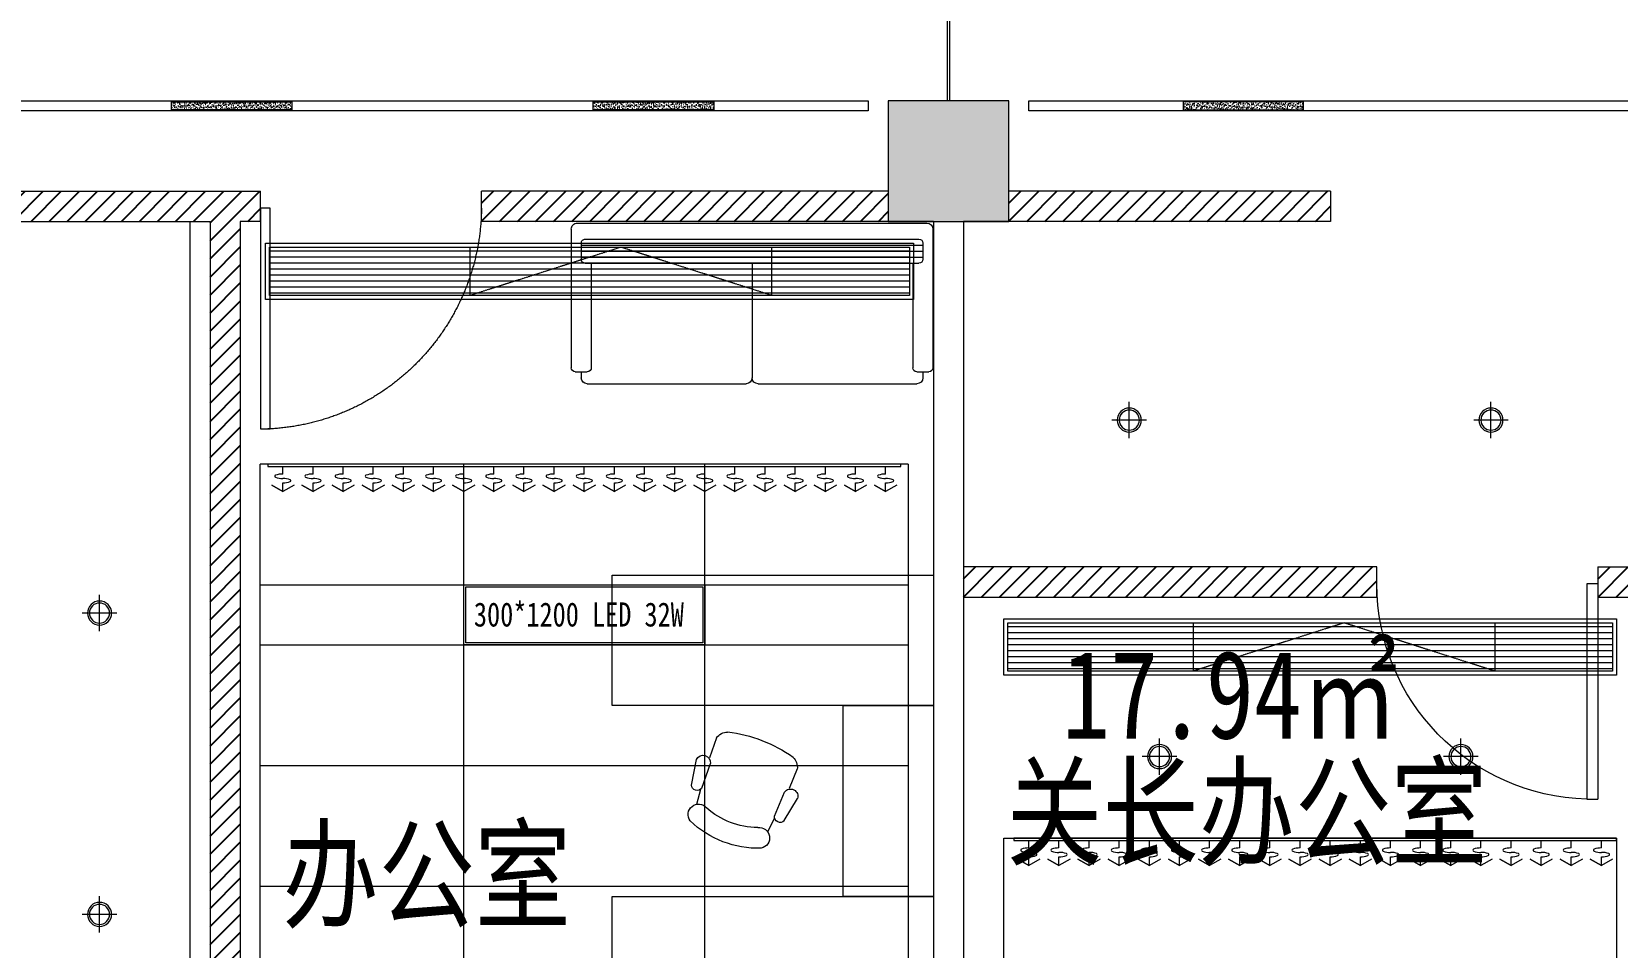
# Model space of a CAD drawing. Header units: millimetres. Extents: x 33621 to 401573, y -91663 to 133135.
# Drawn here: x 91734 to 99625, y -55324 to -50767 of the extents above; entities that cross this region are included whole.
import ezdxf

# ---------------------------------------------------------------- set-up
doc = ezdxf.new("R2010")
doc.units = ezdxf.units.MM
doc.header["$LTSCALE"] = 10
for name, pattern in [('DASH', [0.35, 0.25, -0.1]), ('DOTE', [2.42, 2, -0.2, 0.02, -0.2]), ('HIDDEN', [0.375, 0.25, -0.125, 0, 0])]:
    doc.linetypes.add(name, pattern=pattern)
doc.layers.get('0').update_dxf_attribs({"color": 253})
for name, color, linetype, lineweight in [('COLUMN', 253, 'Continuous', 0), ('DS-4BS-FINISH【墙完成线】', 253, 'Continuous', 0), ('FF-Door【门】', 253, 'Continuous', 0), ('FF-FURN【成品家私】', 253, 'Continuous', 0), ('PUB_HATCH', 253, 'Continuous', 0), ('RC-FCU【空调设备】', 253, 'Continuous', 0), ('RC-LIGHT【天花灯具】', 253, 'Continuous', 0), ('RC-Modelling【天花造型】', 253, 'Continuous', 0), ('RC-STR【天花细线】', 253, 'Continuous', 0), ('Wall【墙体】', 253, 'Continuous', 0), ('WINDOW', 253, 'Continuous', 0), ('Xline【辅助线】', 253, 'Continuous', 0)]:
    doc.layers.add(name, color=color, linetype=linetype, lineweight=lineweight)
doc.layers.add('FC-Text Annotation', color=253, linetype='Continuous')
doc.layers.add('HATCH【填充】', color=253, linetype='Continuous')
doc.styles.add('文字', font='')
doc.styles.get('文字').set_extended_font_data('SimSun')

# ---------------------------------------------------------------- blocks, each defined once
blk = doc.blocks.new('$DorLib2D$00000001')
for p, q in [((0.45, 0.975), (0.5, 0.975)), ((0.45, 0), (0.45, 0.975)), ((0.5, 0), (0.5, 0.975)), ((0.5, 0), (0.45, 0))]:
    blk.add_line(p, q)
at = {"lineweight": 13}
blk.add_arc((0.475, 0), 0.975, 91.46928, 180, dxfattribs=at)
blk = doc.blocks.new('DOOR_D01')
at = {"layer": 'FF-Door【门】'}
blk.add_lwpolyline([(-0.4556, 1), (-0.4556, 0), (-0.5, 0), (-0.5, 1)], close=True, dxfattribs=at)
at = {"layer": 'FF-Door【门】', "color": 8, "linetype": 'HIDDEN', "ltscale": 15}
blk.add_arc((-0.5114, -0.0104), 1.0114, 0.59152, 87.46644, dxfattribs=at)
blk = doc.blocks.new('AB18C')
for p, q in [((-0.616, 0.457), (-0.382, 0.5)), ((-0.627, 0.366), (-0.767, 0.352)), ((-0.608, 0.359), (-0.369, 0.366)), ((-0.128, 0.399), (-0.323, 0.394)), ((-0.627, -0.366), (-0.767, -0.352)), ((-0.608, -0.359), (-0.369, -0.366)), ((-0.128, -0.399), (-0.323, -0.394)), ((-0.616, -0.457), (-0.382, -0.5))]:
    blk.add_line(p, q)
for centre, radius, start, end in [((-0.597, 0.41), 0.0516, 112.2235, 257.7173), ((-0.386, 0.432), 0.0681, 284.0068, 86.4868), ((-0.094, 0), 0.906, 157.2611, 202.7389), ((-0.847, 0.3), 0.0961, 330.3175, 148.735), ((-0.161, 0.273), 0.13, 22.4327, 75.4917), ((-1.312, 0), 1.312, 345.758, 14.242), ((-0.08, 0), 0.729, 159.7134, 200.2866), ((-0.847, -0.3), 0.0961, 211.265, 29.6825), ((-0.597, -0.41), 0.0516, 102.2827, 247.7765), ((-0.386, -0.432), 0.0681, 273.5132, 75.9932), ((-0.161, -0.273), 0.13, 284.5083, 337.5673)]:
    blk.add_arc(centre, radius, start, end)
blk = doc.blocks.new('ZL_05274303')
at = {"ltscale": 1000}
for points in [[(-900, 0), (700, 0), (700, -650), (-900, -650)], [(250, -1600), (250, -650), (700, -650), (700, -1600)]]:
    blk.add_lwpolyline(points, close=True, dxfattribs=at)
at = {"layer": 'FF-FURN【成品家私】', "xscale": -540, "yscale": 540, "zscale": 540, "rotation": 248.9333185298564}
blk.add_blockref('AB18C', (-154.4, -823.4), dxfattribs=at)
blk = doc.blocks.new('A$C50483070')
at = {"ltscale": 0.5}
for p, q in [((0, 1770), (0, 30)), ((30, 1800), (720, 1800)), ((100, 1750), (180, 1750)), ((110, 1750), (110, 50)), ((140, 1750), (140, 50)), ((170, 1750), (170, 50)), ((740, 1780), (740, 1750)), ((740, 1750), (740, 1720)), ((740, 1750), (770, 1750)), ((80, 1730), (80, 70)), ((200, 1730), (200, 70)), ((200, 1700), (720, 1700)), ((800, 1720), (800, 930)), ((200, 900), (770, 900)), ((800, 870), (800, 80)), ((200, 100), (720, 100)), ((740, 80), (740, 50)), ((100, 50), (180, 50)), ((740, 50), (770, 50)), ((740, 50), (740, 20)), ((30, 0), (720, 0))]:
    blk.add_line(p, q, dxfattribs=at)
for centre, radius, start, end in [((30, 1770), 30, 90, 180), ((100, 1730), 20, 90, 180), ((180, 1730), 20, 0, 90), ((720, 1780), 20, 0, 90), ((770, 1720), 30, 0, 90), ((720, 1720), 20, 270, 0), ((770, 930), 30, 270, 0), ((770, 870), 30, 0, 90), ((720, 80), 20, 0, 90), ((770, 80), 30, 270, 0), ((30, 30), 30, 180, 270), ((100, 70), 20, 180, 270), ((180, 70), 20, 270, 0), ((720, 20), 20, 270, 0)]:
    blk.add_arc(centre, radius, start, end, dxfattribs=at)
blk = doc.blocks.new('ZL_0311144599')
at = {"layer": 'RC-LIGHT【天花灯具】'}
blk.add_lwpolyline([(-150, 0), (150, 0), (150, -1200), (-150, -1200)], close=True, dxfattribs=at)
at = {"layer": 'RC-LIGHT【天花灯具】', "color": 8}
blk.add_lwpolyline([(-140, -10), (140, -10), (140, -1190), (-140, -1190)], close=True, dxfattribs=at)
at = {"layer": 'RC-LIGHT【天花灯具】', "style": '文字', "width": 0.8}
blk.add_text('300*1200 LED 32W', height=120, rotation=90, dxfattribs=at).set_placement((58.3, -1149.2))
blk = doc.blocks.new('*U195')
for p, q in [((0, -12), (0, 0)), ((0, 0), (3150, 0)), ((3150, 0), (3150, -12)), ((3150, -12), (0, -12)), ((75, -49.3), (75, -12)), ((225, -49.3), (225, -12)), ((375, -49.3), (375, -12)), ((525, -49.3), (525, -12)), ((675, -49.3), (675, -12)), ((825, -49.3), (825, -12)), ((975, -49.3), (975, -12)), ((1125, -49.3), (1125, -12)), ((1275, -49.3), (1275, -12)), ((1425, -49.3), (1425, -12)), ((1575, -49.3), (1575, -12)), ((1725, -49.3), (1725, -12)), ((1875, -49.3), (1875, -12)), ((2025, -49.3), (2025, -12)), ((2175, -49.3), (2175, -12)), ((2325, -49.3), (2325, -12)), ((2475, -49.3), (2475, -12)), ((2625, -49.3), (2625, -12)), ((2775, -49.3), (2775, -12)), ((2925, -49.3), (2925, -12)), ((3075, -49.3), (3075, -12)), ((3075, -49.3), (3075, -12)), ((19.6, -104.5), (75, -136.2)), ((75, -136.2), (75, -93.2)), ((130.4, -104.5), (75, -136.2)), ((75, -136.2), (130.4, -104.5)), ((169.6, -104.5), (225, -136.2)), ((225, -136.2), (225, -93.2)), ((280.4, -104.5), (225, -136.2)), ((225, -136.2), (280.4, -104.5)), ((319.6, -104.5), (375, -136.2)), ((375, -136.2), (375, -93.2)), ((430.4, -104.5), (375, -136.2)), ((375, -136.2), (430.4, -104.5)), ((469.6, -104.5), (525, -136.2)), ((525, -136.2), (525, -93.2)), ((580.4, -104.5), (525, -136.2)), ((525, -136.2), (580.4, -104.5)), ((619.6, -104.5), (675, -136.2)), ((675, -136.2), (675, -93.2)), ((730.4, -104.5), (675, -136.2)), ((675, -136.2), (730.4, -104.5)), ((769.6, -104.5), (825, -136.2)), ((825, -136.2), (825, -93.2)), ((880.4, -104.5), (825, -136.2)), ((825, -136.2), (880.4, -104.5)), ((919.6, -104.5), (975, -136.2)), ((975, -136.2), (975, -93.2)), ((1030.4, -104.5), (975, -136.2)), ((975, -136.2), (1030.4, -104.5)), ((1069.6, -104.5), (1125, -136.2)), ((1125, -136.2), (1125, -93.2)), ((1180.4, -104.5), (1125, -136.2)), ((1125, -136.2), (1180.4, -104.5)), ((1219.6, -104.5), (1275, -136.2)), ((1275, -136.2), (1275, -93.2)), ((1330.4, -104.5), (1275, -136.2)), ((1275, -136.2), (1330.4, -104.5)), ((1369.6, -104.5), (1425, -136.2)), ((1425, -136.2), (1425, -93.2)), ((1480.4, -104.5), (1425, -136.2)), ((1425, -136.2), (1480.4, -104.5)), ((1519.6, -104.5), (1575, -136.2)), ((1575, -136.2), (1575, -93.2)), ((1630.4, -104.5), (1575, -136.2)), ((1575, -136.2), (1630.4, -104.5)), ((1669.6, -104.5), (1725, -136.2)), ((1725, -136.2), (1725, -93.2)), ((1780.4, -104.5), (1725, -136.2)), ((1725, -136.2), (1780.4, -104.5)), ((1819.6, -104.5), (1875, -136.2)), ((1875, -136.2), (1875, -93.2)), ((1930.4, -104.5), (1875, -136.2)), ((1875, -136.2), (1930.4, -104.5)), ((1969.6, -104.5), (2025, -136.2)), ((2025, -136.2), (2025, -93.2)), ((2080.4, -104.5), (2025, -136.2)), ((2025, -136.2), (2080.4, -104.5)), ((2119.6, -104.5), (2175, -136.2)), ((2175, -136.2), (2175, -93.2)), ((2230.4, -104.5), (2175, -136.2)), ((2175, -136.2), (2230.4, -104.5)), ((2269.6, -104.5), (2325, -136.2)), ((2325, -136.2), (2325, -93.2)), ((2380.4, -104.5), (2325, -136.2)), ((2325, -136.2), (2380.4, -104.5)), ((2419.6, -104.5), (2475, -136.2)), ((2475, -136.2), (2475, -93.2)), ((2530.4, -104.5), (2475, -136.2)), ((2475, -136.2), (2530.4, -104.5)), ((2569.6, -104.5), (2625, -136.2)), ((2625, -136.2), (2625, -93.2)), ((2680.4, -104.5), (2625, -136.2)), ((2625, -136.2), (2680.4, -104.5)), ((2719.6, -104.5), (2775, -136.2)), ((2775, -136.2), (2775, -93.2)), ((2830.4, -104.5), (2775, -136.2)), ((2775, -136.2), (2830.4, -104.5)), ((2869.6, -104.5), (2925, -136.2)), ((2925, -136.2), (2925, -93.2)), ((2980.4, -104.5), (2925, -136.2)), ((2925, -136.2), (2980.4, -104.5)), ((3019.6, -104.5), (3075, -136.2)), ((3019.6, -104.5), (3075, -136.2)), ((3075, -136.2), (3075, -93.2)), ((3075, -136.2), (3075, -93.2)), ((3130.4, -104.5), (3075, -136.2)), ((3075, -136.2), (3130.4, -104.5)), ((3130.4, -104.5), (3075, -136.2)), ((3075, -136.2), (3130.4, -104.5))]:
    blk.add_line(p, q)
at = {"extrusion": (0, 0, -1)}
for centre, major_axis, start_param, end_param in [((40, -82.2), (3.69, -3.69), 1.137309, 3.57508), ((72.5, -170.8), (-70.4, -70.4), 2.004284, 2.381239), ((77.5, -148.9), (-70.4, -70.4), 2.33115, 2.708105), ((77.5, 28.3), (70.4, -70.4), 0.433488, 0.810442), ((110, -60.3), (3.69, -3.69), 4.278901, 6.716673), ((190, -82.2), (3.69, -3.69), 1.137309, 3.57508), ((222.5, -170.8), (-70.4, -70.4), 2.004284, 2.381239), ((227.5, -148.9), (-70.4, -70.4), 2.33115, 2.708105), ((227.5, 28.3), (70.4, -70.4), 0.433488, 0.810442), ((260, -60.3), (3.69, -3.69), 4.278901, 6.716673), ((340, -82.2), (3.69, -3.69), 1.137309, 3.57508), ((372.5, -170.8), (-70.4, -70.4), 2.004284, 2.381239), ((377.5, -148.9), (-70.4, -70.4), 2.33115, 2.708105), ((377.5, 28.3), (70.4, -70.4), 0.433488, 0.810442), ((410, -60.3), (3.69, -3.69), 4.278901, 6.716673), ((490, -82.2), (3.69, -3.69), 1.137309, 3.57508), ((522.5, -170.8), (-70.4, -70.4), 2.004284, 2.381239), ((527.5, -148.9), (-70.4, -70.4), 2.33115, 2.708105), ((527.5, 28.3), (70.4, -70.4), 0.433488, 0.810442), ((560, -60.3), (3.69, -3.69), 4.278901, 6.716673), ((640, -82.2), (3.69, -3.69), 1.137309, 3.57508), ((672.5, -170.8), (-70.4, -70.4), 2.004284, 2.381239), ((677.5, -148.9), (-70.4, -70.4), 2.33115, 2.708105), ((677.5, 28.3), (70.4, -70.4), 0.433488, 0.810442), ((710, -60.3), (3.69, -3.69), 4.278901, 6.716673), ((790, -82.2), (3.69, -3.69), 1.137309, 3.57508), ((822.5, -170.8), (-70.4, -70.4), 2.004284, 2.381239), ((827.5, -148.9), (-70.4, -70.4), 2.33115, 2.708105), ((827.5, 28.3), (70.4, -70.4), 0.433488, 0.810442), ((860, -60.3), (3.69, -3.69), 4.278901, 6.716673), ((940, -82.2), (3.69, -3.69), 1.137309, 3.57508), ((972.5, -170.8), (-70.4, -70.4), 2.004284, 2.381239), ((977.5, -148.9), (-70.4, -70.4), 2.33115, 2.708105), ((977.5, 28.3), (70.4, -70.4), 0.433488, 0.810442), ((1010, -60.3), (3.69, -3.69), 4.278901, 6.716673), ((1090, -82.2), (3.69, -3.69), 1.137309, 3.57508), ((1122.5, -170.8), (-70.4, -70.4), 2.004284, 2.381239), ((1127.5, -148.9), (-70.4, -70.4), 2.33115, 2.708105), ((1127.5, 28.3), (70.4, -70.4), 0.433488, 0.810442), ((1160, -60.3), (3.69, -3.69), 4.278901, 6.716673), ((1240, -82.2), (3.69, -3.69), 1.137309, 3.57508), ((1272.5, -170.8), (-70.4, -70.4), 2.004284, 2.381239), ((1277.5, -148.9), (-70.4, -70.4), 2.33115, 2.708105), ((1277.5, 28.3), (70.4, -70.4), 0.433488, 0.810442), ((1310, -60.3), (3.69, -3.69), 4.278901, 6.716673), ((1390, -82.2), (3.69, -3.69), 1.137309, 3.57508), ((1422.5, -170.8), (-70.4, -70.4), 2.004284, 2.381239), ((1427.5, -148.9), (-70.4, -70.4), 2.33115, 2.708105), ((1427.5, 28.3), (70.4, -70.4), 0.433488, 0.810442), ((1460, -60.3), (3.69, -3.69), 4.278901, 6.716673), ((1540, -82.2), (3.69, -3.69), 1.137309, 3.57508), ((1572.5, -170.8), (-70.4, -70.4), 2.004284, 2.381239), ((1577.5, -148.9), (-70.4, -70.4), 2.33115, 2.708105), ((1577.5, 28.3), (70.4, -70.4), 0.433488, 0.810442), ((1610, -60.3), (3.69, -3.69), 4.278901, 6.716673), ((1690, -82.2), (3.69, -3.69), 1.137309, 3.57508), ((1722.5, -170.8), (-70.4, -70.4), 2.004284, 2.381239), ((1727.5, -148.9), (-70.4, -70.4), 2.33115, 2.708105), ((1727.5, 28.3), (70.4, -70.4), 0.433488, 0.810442), ((1760, -60.3), (3.69, -3.69), 4.278901, 6.716673), ((1840, -82.2), (3.69, -3.69), 1.137309, 3.57508), ((1872.5, -170.8), (-70.4, -70.4), 2.004284, 2.381239), ((1877.5, -148.9), (-70.4, -70.4), 2.33115, 2.708105), ((1877.5, 28.3), (70.4, -70.4), 0.433488, 0.810442), ((1910, -60.3), (3.69, -3.69), 4.278901, 6.716673), ((1990, -82.2), (3.69, -3.69), 1.137309, 3.57508), ((2022.5, -170.8), (-70.4, -70.4), 2.004284, 2.381239), ((2027.5, -148.9), (-70.4, -70.4), 2.33115, 2.708105), ((2027.5, 28.3), (70.4, -70.4), 0.433488, 0.810442), ((2060, -60.3), (3.69, -3.69), 4.278901, 6.716673), ((2140, -82.2), (3.69, -3.69), 1.137309, 3.57508), ((2172.5, -170.8), (-70.4, -70.4), 2.004284, 2.381239), ((2177.5, -148.9), (-70.4, -70.4), 2.33115, 2.708105), ((2177.5, 28.3), (70.4, -70.4), 0.433488, 0.810442), ((2210, -60.3), (3.69, -3.69), 4.278901, 6.716673), ((2290, -82.2), (3.69, -3.69), 1.137309, 3.57508), ((2322.5, -170.8), (-70.4, -70.4), 2.004284, 2.381239), ((2327.5, -148.9), (-70.4, -70.4), 2.33115, 2.708105), ((2327.5, 28.3), (70.4, -70.4), 0.433488, 0.810442), ((2360, -60.3), (3.69, -3.69), 4.278901, 6.716673), ((2440, -82.2), (3.69, -3.69), 1.137309, 3.57508), ((2472.5, -170.8), (-70.4, -70.4), 2.004284, 2.381239), ((2477.5, -148.9), (-70.4, -70.4), 2.33115, 2.708105), ((2477.5, 28.3), (70.4, -70.4), 0.433488, 0.810442), ((2510, -60.3), (3.69, -3.69), 4.278901, 6.716673), ((2590, -82.2), (3.69, -3.69), 1.137309, 3.57508), ((2622.5, -170.8), (-70.4, -70.4), 2.004284, 2.381239), ((2627.5, -148.9), (-70.4, -70.4), 2.33115, 2.708105), ((2627.5, 28.3), (70.4, -70.4), 0.433488, 0.810442), ((2660, -60.3), (3.69, -3.69), 4.278901, 6.716673), ((2740, -82.2), (3.69, -3.69), 1.137309, 3.57508), ((2772.5, -170.8), (-70.4, -70.4), 2.004284, 2.381239), ((2777.5, -148.9), (-70.4, -70.4), 2.33115, 2.708105), ((2777.5, 28.3), (70.4, -70.4), 0.433488, 0.810442), ((2810, -60.3), (3.69, -3.69), 4.278901, 6.716673), ((2890, -82.2), (3.69, -3.69), 1.137309, 3.57508), ((2922.5, -170.8), (-70.4, -70.4), 2.004284, 2.381239), ((2927.5, -148.9), (-70.4, -70.4), 2.33115, 2.708105), ((2927.5, 28.3), (70.4, -70.4), 0.433488, 0.810442), ((2960, -60.3), (3.69, -3.69), 4.278901, 6.716673), ((3040, -82.2), (3.69, -3.69), 1.137309, 3.57508), ((3040, -82.2), (3.69, -3.69), 1.137309, 3.57508), ((3072.5, -170.8), (-70.4, -70.4), 2.004284, 2.381239), ((3072.5, -170.8), (-70.4, -70.4), 2.004284, 2.381239), ((3077.5, -148.9), (-70.4, -70.4), 2.33115, 2.708105), ((3077.5, -148.9), (-70.4, -70.4), 2.33115, 2.708105), ((3077.5, 28.3), (70.4, -70.4), 0.433488, 0.810442), ((3077.5, 28.3), (70.4, -70.4), 0.433488, 0.810442), ((3110, -60.3), (3.69, -3.69), 4.278901, 6.716673), ((3110, -60.3), (3.69, -3.69), 4.278901, 6.716673), ((72.5, 6.4), (70.4, -70.4), 0.760354, 1.137309), ((222.5, 6.4), (70.4, -70.4), 0.760354, 1.137309), ((372.5, 6.4), (70.4, -70.4), 0.760354, 1.137309), ((522.5, 6.4), (70.4, -70.4), 0.760354, 1.137309), ((672.5, 6.4), (70.4, -70.4), 0.760354, 1.137309), ((822.5, 6.4), (70.4, -70.4), 0.760354, 1.137309), ((972.5, 6.4), (70.4, -70.4), 0.760354, 1.137309), ((1122.5, 6.4), (70.4, -70.4), 0.760354, 1.137309), ((1272.5, 6.4), (70.4, -70.4), 0.760354, 1.137309), ((1422.5, 6.4), (70.4, -70.4), 0.760354, 1.137309), ((1572.5, 6.4), (70.4, -70.4), 0.760354, 1.137309), ((1722.5, 6.4), (70.4, -70.4), 0.760354, 1.137309), ((1872.5, 6.4), (70.4, -70.4), 0.760354, 1.137309), ((2022.5, 6.4), (70.4, -70.4), 0.760354, 1.137309), ((2172.5, 6.4), (70.4, -70.4), 0.760354, 1.137309), ((2322.5, 6.4), (70.4, -70.4), 0.760354, 1.137309), ((2472.5, 6.4), (70.4, -70.4), 0.760354, 1.137309), ((2622.5, 6.4), (70.4, -70.4), 0.760354, 1.137309), ((2772.5, 6.4), (70.4, -70.4), 0.760354, 1.137309), ((2922.5, 6.4), (70.4, -70.4), 0.760354, 1.137309), ((3072.5, 6.4), (70.4, -70.4), 0.760354, 1.137309), ((3072.5, 6.4), (70.4, -70.4), 0.760354, 1.137309)]:
    blk.add_ellipse(centre, major_axis=major_axis, ratio=1, start_param=start_param, end_param=end_param, dxfattribs=at)
blk = doc.blocks.new('ZL_0814093391')
at = {"layer": 'RC-LIGHT【天花灯具】'}
h = blk.add_hatch(dxfattribs=at)
h.set_pattern_fill('AR-SAND', color=251, scale=0.316764)
h.set_pattern_definition([(37.5, (-300, -35), (-0.50683, 15.50283), [0, -12.2296, 0, -13.67785, 0, -13.07441]), (7.5, (-300, -35), (14.23926, 22.7064), [0, -6.59755, 0, -11.02274, 0, -4.22404]), (327.5, (-309.896, -35), (25.05575, 0.04552), [0, -4.0229, 0, -14.48243, 0, -18.90761]), (317.5, (-309.896, -35), (24.1867, 7.0616), [0, -2.01145, 0, -9.49404, 0, -10.86182])])
h.paths.add_polyline_path([(300, 5), (-300, 5), (-300, -35), (300, -35)])
blk.add_lwpolyline([(-300, 5), (300, 5), (300, -35), (-300, -35)], close=True, dxfattribs=at)
blk = doc.blocks.new('圆形筒灯')
at = {"color": 251, "linetype": 'DOTE', "ltscale": 43.504693}
blk.add_line((0, 90.6), (0, -90.6), dxfattribs=at)
at = {"color": 251, "linetype": 'DOTE', "ltscale": 41.297046}
blk.add_line((86, 0), (-86, 0), dxfattribs=at)
blk.add_ellipse((0, 0), major_axis=(-42.4, 42.4), ratio=1, start_param=2.355868237233172, end_param=8.639053544412757)
at = {"color": 251}
blk.add_ellipse((0, 0), major_axis=(35.4, 35.4), ratio=1, start_param=5.49871431692557, end_param=11.78189962410516, dxfattribs=at)
blk = doc.blocks.new('*U281')
for p, q in [((0, -12), (0, 0)), ((0, 0), (3000, 0)), ((3000, 0), (3000, -12)), ((3000, -12), (0, -12)), ((75, -49.3), (75, -12)), ((225, -49.3), (225, -12)), ((375, -49.3), (375, -12)), ((525, -49.3), (525, -12)), ((675, -49.3), (675, -12)), ((825, -49.3), (825, -12)), ((975, -49.3), (975, -12)), ((1125, -49.3), (1125, -12)), ((1275, -49.3), (1275, -12)), ((1425, -49.3), (1425, -12)), ((1575, -49.3), (1575, -12)), ((1725, -49.3), (1725, -12)), ((1875, -49.3), (1875, -12)), ((2025, -49.3), (2025, -12)), ((2175, -49.3), (2175, -12)), ((2325, -49.3), (2325, -12)), ((2475, -49.3), (2475, -12)), ((2625, -49.3), (2625, -12)), ((2775, -49.3), (2775, -12)), ((2925, -49.3), (2925, -12)), ((2925, -49.3), (2925, -12)), ((19.6, -104.5), (75, -136.2)), ((75, -136.2), (75, -93.2)), ((130.4, -104.5), (75, -136.2)), ((75, -136.2), (130.4, -104.5)), ((169.6, -104.5), (225, -136.2)), ((225, -136.2), (225, -93.2)), ((280.4, -104.5), (225, -136.2)), ((225, -136.2), (280.4, -104.5)), ((319.6, -104.5), (375, -136.2)), ((375, -136.2), (375, -93.2)), ((430.4, -104.5), (375, -136.2)), ((375, -136.2), (430.4, -104.5)), ((469.6, -104.5), (525, -136.2)), ((525, -136.2), (525, -93.2)), ((580.4, -104.5), (525, -136.2)), ((525, -136.2), (580.4, -104.5)), ((619.6, -104.5), (675, -136.2)), ((675, -136.2), (675, -93.2)), ((730.4, -104.5), (675, -136.2)), ((675, -136.2), (730.4, -104.5)), ((769.6, -104.5), (825, -136.2)), ((825, -136.2), (825, -93.2)), ((880.4, -104.5), (825, -136.2)), ((825, -136.2), (880.4, -104.5)), ((919.6, -104.5), (975, -136.2)), ((975, -136.2), (975, -93.2)), ((1030.4, -104.5), (975, -136.2)), ((975, -136.2), (1030.4, -104.5)), ((1069.6, -104.5), (1125, -136.2)), ((1125, -136.2), (1125, -93.2)), ((1180.4, -104.5), (1125, -136.2)), ((1125, -136.2), (1180.4, -104.5)), ((1219.6, -104.5), (1275, -136.2)), ((1275, -136.2), (1275, -93.2)), ((1330.4, -104.5), (1275, -136.2)), ((1275, -136.2), (1330.4, -104.5)), ((1369.6, -104.5), (1425, -136.2)), ((1425, -136.2), (1425, -93.2)), ((1480.4, -104.5), (1425, -136.2)), ((1425, -136.2), (1480.4, -104.5)), ((1519.6, -104.5), (1575, -136.2)), ((1575, -136.2), (1575, -93.2)), ((1630.4, -104.5), (1575, -136.2)), ((1575, -136.2), (1630.4, -104.5)), ((1669.6, -104.5), (1725, -136.2)), ((1725, -136.2), (1725, -93.2)), ((1780.4, -104.5), (1725, -136.2)), ((1725, -136.2), (1780.4, -104.5)), ((1819.6, -104.5), (1875, -136.2)), ((1875, -136.2), (1875, -93.2)), ((1930.4, -104.5), (1875, -136.2)), ((1875, -136.2), (1930.4, -104.5)), ((1969.6, -104.5), (2025, -136.2)), ((2025, -136.2), (2025, -93.2)), ((2080.4, -104.5), (2025, -136.2)), ((2025, -136.2), (2080.4, -104.5)), ((2119.6, -104.5), (2175, -136.2)), ((2175, -136.2), (2175, -93.2)), ((2230.4, -104.5), (2175, -136.2)), ((2175, -136.2), (2230.4, -104.5)), ((2269.6, -104.5), (2325, -136.2)), ((2325, -136.2), (2325, -93.2)), ((2380.4, -104.5), (2325, -136.2)), ((2325, -136.2), (2380.4, -104.5)), ((2419.6, -104.5), (2475, -136.2)), ((2475, -136.2), (2475, -93.2)), ((2530.4, -104.5), (2475, -136.2)), ((2475, -136.2), (2530.4, -104.5)), ((2569.6, -104.5), (2625, -136.2)), ((2625, -136.2), (2625, -93.2)), ((2680.4, -104.5), (2625, -136.2)), ((2625, -136.2), (2680.4, -104.5)), ((2719.6, -104.5), (2775, -136.2)), ((2775, -136.2), (2775, -93.2)), ((2830.4, -104.5), (2775, -136.2)), ((2775, -136.2), (2830.4, -104.5)), ((2869.6, -104.5), (2925, -136.2)), ((2869.6, -104.5), (2925, -136.2)), ((2925, -136.2), (2925, -93.2)), ((2925, -136.2), (2925, -93.2)), ((2980.4, -104.5), (2925, -136.2)), ((2925, -136.2), (2980.4, -104.5)), ((2980.4, -104.5), (2925, -136.2)), ((2925, -136.2), (2980.4, -104.5))]:
    blk.add_line(p, q)
at = {"extrusion": (0, 0, -1)}
for centre, major_axis, start_param, end_param in [((40, -82.2), (3.69, -3.69), 1.137309, 3.57508), ((72.5, -170.8), (-70.4, -70.4), 2.004284, 2.381239), ((77.5, -148.9), (-70.4, -70.4), 2.33115, 2.708105), ((77.5, 28.3), (70.4, -70.4), 0.433488, 0.810442), ((110, -60.3), (3.69, -3.69), 4.278901, 6.716673), ((190, -82.2), (3.69, -3.69), 1.137309, 3.57508), ((222.5, -170.8), (-70.4, -70.4), 2.004284, 2.381239), ((227.5, -148.9), (-70.4, -70.4), 2.33115, 2.708105), ((227.5, 28.3), (70.4, -70.4), 0.433488, 0.810442), ((260, -60.3), (3.69, -3.69), 4.278901, 6.716673), ((340, -82.2), (3.69, -3.69), 1.137309, 3.57508), ((372.5, -170.8), (-70.4, -70.4), 2.004284, 2.381239), ((377.5, -148.9), (-70.4, -70.4), 2.33115, 2.708105), ((377.5, 28.3), (70.4, -70.4), 0.433488, 0.810442), ((410, -60.3), (3.69, -3.69), 4.278901, 6.716673), ((490, -82.2), (3.69, -3.69), 1.137309, 3.57508), ((522.5, -170.8), (-70.4, -70.4), 2.004284, 2.381239), ((527.5, -148.9), (-70.4, -70.4), 2.33115, 2.708105), ((527.5, 28.3), (70.4, -70.4), 0.433488, 0.810442), ((560, -60.3), (3.69, -3.69), 4.278901, 6.716673), ((640, -82.2), (3.69, -3.69), 1.137309, 3.57508), ((672.5, -170.8), (-70.4, -70.4), 2.004284, 2.381239), ((677.5, -148.9), (-70.4, -70.4), 2.33115, 2.708105), ((677.5, 28.3), (70.4, -70.4), 0.433488, 0.810442), ((710, -60.3), (3.69, -3.69), 4.278901, 6.716673), ((790, -82.2), (3.69, -3.69), 1.137309, 3.57508), ((822.5, -170.8), (-70.4, -70.4), 2.004284, 2.381239), ((827.5, -148.9), (-70.4, -70.4), 2.33115, 2.708105), ((827.5, 28.3), (70.4, -70.4), 0.433488, 0.810442), ((860, -60.3), (3.69, -3.69), 4.278901, 6.716673), ((940, -82.2), (3.69, -3.69), 1.137309, 3.57508), ((972.5, -170.8), (-70.4, -70.4), 2.004284, 2.381239), ((977.5, -148.9), (-70.4, -70.4), 2.33115, 2.708105), ((977.5, 28.3), (70.4, -70.4), 0.433488, 0.810442), ((1010, -60.3), (3.69, -3.69), 4.278901, 6.716673), ((1090, -82.2), (3.69, -3.69), 1.137309, 3.57508), ((1122.5, -170.8), (-70.4, -70.4), 2.004284, 2.381239), ((1127.5, -148.9), (-70.4, -70.4), 2.33115, 2.708105), ((1127.5, 28.3), (70.4, -70.4), 0.433488, 0.810442), ((1160, -60.3), (3.69, -3.69), 4.278901, 6.716673), ((1240, -82.2), (3.69, -3.69), 1.137309, 3.57508), ((1272.5, -170.8), (-70.4, -70.4), 2.004284, 2.381239), ((1277.5, -148.9), (-70.4, -70.4), 2.33115, 2.708105), ((1277.5, 28.3), (70.4, -70.4), 0.433488, 0.810442), ((1310, -60.3), (3.69, -3.69), 4.278901, 6.716673), ((1390, -82.2), (3.69, -3.69), 1.137309, 3.57508), ((1422.5, -170.8), (-70.4, -70.4), 2.004284, 2.381239), ((1427.5, -148.9), (-70.4, -70.4), 2.33115, 2.708105), ((1427.5, 28.3), (70.4, -70.4), 0.433488, 0.810442), ((1460, -60.3), (3.69, -3.69), 4.278901, 6.716673), ((1540, -82.2), (3.69, -3.69), 1.137309, 3.57508), ((1572.5, -170.8), (-70.4, -70.4), 2.004284, 2.381239), ((1577.5, -148.9), (-70.4, -70.4), 2.33115, 2.708105), ((1577.5, 28.3), (70.4, -70.4), 0.433488, 0.810442), ((1610, -60.3), (3.69, -3.69), 4.278901, 6.716673), ((1690, -82.2), (3.69, -3.69), 1.137309, 3.57508), ((1722.5, -170.8), (-70.4, -70.4), 2.004284, 2.381239), ((1727.5, -148.9), (-70.4, -70.4), 2.33115, 2.708105), ((1727.5, 28.3), (70.4, -70.4), 0.433488, 0.810442), ((1760, -60.3), (3.69, -3.69), 4.278901, 6.716673), ((1840, -82.2), (3.69, -3.69), 1.137309, 3.57508), ((1872.5, -170.8), (-70.4, -70.4), 2.004284, 2.381239), ((1877.5, -148.9), (-70.4, -70.4), 2.33115, 2.708105), ((1877.5, 28.3), (70.4, -70.4), 0.433488, 0.810442), ((1910, -60.3), (3.69, -3.69), 4.278901, 6.716673), ((1990, -82.2), (3.69, -3.69), 1.137309, 3.57508), ((2022.5, -170.8), (-70.4, -70.4), 2.004284, 2.381239), ((2027.5, -148.9), (-70.4, -70.4), 2.33115, 2.708105), ((2027.5, 28.3), (70.4, -70.4), 0.433488, 0.810442), ((2060, -60.3), (3.69, -3.69), 4.278901, 6.716673), ((2140, -82.2), (3.69, -3.69), 1.137309, 3.57508), ((2172.5, -170.8), (-70.4, -70.4), 2.004284, 2.381239), ((2177.5, -148.9), (-70.4, -70.4), 2.33115, 2.708105), ((2177.5, 28.3), (70.4, -70.4), 0.433488, 0.810442), ((2210, -60.3), (3.69, -3.69), 4.278901, 6.716673), ((2290, -82.2), (3.69, -3.69), 1.137309, 3.57508), ((2322.5, -170.8), (-70.4, -70.4), 2.004284, 2.381239), ((2327.5, -148.9), (-70.4, -70.4), 2.33115, 2.708105), ((2327.5, 28.3), (70.4, -70.4), 0.433488, 0.810442), ((2360, -60.3), (3.69, -3.69), 4.278901, 6.716673), ((2440, -82.2), (3.69, -3.69), 1.137309, 3.57508), ((2472.5, -170.8), (-70.4, -70.4), 2.004284, 2.381239), ((2477.5, -148.9), (-70.4, -70.4), 2.33115, 2.708105), ((2477.5, 28.3), (70.4, -70.4), 0.433488, 0.810442), ((2510, -60.3), (3.69, -3.69), 4.278901, 6.716673), ((2590, -82.2), (3.69, -3.69), 1.137309, 3.57508), ((2622.5, -170.8), (-70.4, -70.4), 2.004284, 2.381239), ((2627.5, -148.9), (-70.4, -70.4), 2.33115, 2.708105), ((2627.5, 28.3), (70.4, -70.4), 0.433488, 0.810442), ((2660, -60.3), (3.69, -3.69), 4.278901, 6.716673), ((2740, -82.2), (3.69, -3.69), 1.137309, 3.57508), ((2772.5, -170.8), (-70.4, -70.4), 2.004284, 2.381239), ((2777.5, -148.9), (-70.4, -70.4), 2.33115, 2.708105), ((2777.5, 28.3), (70.4, -70.4), 0.433488, 0.810442), ((2810, -60.3), (3.69, -3.69), 4.278901, 6.716673), ((2890, -82.2), (3.69, -3.69), 1.137309, 3.57508), ((2890, -82.2), (3.69, -3.69), 1.137309, 3.57508), ((2922.5, -170.8), (-70.4, -70.4), 2.004284, 2.381239), ((2922.5, -170.8), (-70.4, -70.4), 2.004284, 2.381239), ((2927.5, -148.9), (-70.4, -70.4), 2.33115, 2.708105), ((2927.5, -148.9), (-70.4, -70.4), 2.33115, 2.708105), ((2927.5, 28.3), (70.4, -70.4), 0.433488, 0.810442), ((2927.5, 28.3), (70.4, -70.4), 0.433488, 0.810442), ((2960, -60.3), (3.69, -3.69), 4.278901, 6.716673), ((2960, -60.3), (3.69, -3.69), 4.278901, 6.716673), ((72.5, 6.4), (70.4, -70.4), 0.760354, 1.137309), ((222.5, 6.4), (70.4, -70.4), 0.760354, 1.137309), ((372.5, 6.4), (70.4, -70.4), 0.760354, 1.137309), ((522.5, 6.4), (70.4, -70.4), 0.760354, 1.137309), ((672.5, 6.4), (70.4, -70.4), 0.760354, 1.137309), ((822.5, 6.4), (70.4, -70.4), 0.760354, 1.137309), ((972.5, 6.4), (70.4, -70.4), 0.760354, 1.137309), ((1122.5, 6.4), (70.4, -70.4), 0.760354, 1.137309), ((1272.5, 6.4), (70.4, -70.4), 0.760354, 1.137309), ((1422.5, 6.4), (70.4, -70.4), 0.760354, 1.137309), ((1572.5, 6.4), (70.4, -70.4), 0.760354, 1.137309), ((1722.5, 6.4), (70.4, -70.4), 0.760354, 1.137309), ((1872.5, 6.4), (70.4, -70.4), 0.760354, 1.137309), ((2022.5, 6.4), (70.4, -70.4), 0.760354, 1.137309), ((2172.5, 6.4), (70.4, -70.4), 0.760354, 1.137309), ((2322.5, 6.4), (70.4, -70.4), 0.760354, 1.137309), ((2472.5, 6.4), (70.4, -70.4), 0.760354, 1.137309), ((2622.5, 6.4), (70.4, -70.4), 0.760354, 1.137309), ((2772.5, 6.4), (70.4, -70.4), 0.760354, 1.137309), ((2922.5, 6.4), (70.4, -70.4), 0.760354, 1.137309), ((2922.5, 6.4), (70.4, -70.4), 0.760354, 1.137309)]:
    blk.add_ellipse(centre, major_axis=major_axis, ratio=1, start_param=start_param, end_param=end_param, dxfattribs=at)

msp = doc.modelspace()

# ---------------------------------------------------------------- hatches: boundary and pattern name
at = {"layer": 'HATCH【填充】'}
h = msp.add_hatch(dxfattribs=at)
h.set_pattern_fill('ANSI31', color=3, scale=20)
h.set_pattern_definition([(45, (89396.51, -51710.557), (-44.9013, 44.9013), [])])
h.paths.add_polyline_path([(92872.5, -51560.6), (89396.5, -51560.6), (89396.5, -51710.6), (92621.5, -51710.6), (92621.5, -58910.6), (92771.5, -58910.6), (92771.5, -51710.6), (92872.5, -51710.6)])
h = msp.add_hatch(dxfattribs=at)
h.set_pattern_fill('ANSI31', color=3, scale=20)
h.set_pattern_definition([(45, (93972.534, -51710.557), (-44.9013, 44.9013), [])])
h.paths.add_polyline_path([(95996.5, -51560.6), (93972.5, -51560.6), (93972.5, -51710.6), (95996.5, -51710.6)])
h = msp.add_hatch(dxfattribs=at)
h.set_pattern_fill('ANSI31', color=3, scale=20)
h.set_pattern_definition([(45, (96596.51, -51710.557), (-44.9013, 44.9013), [])])
h.paths.add_polyline_path([(98198.6, -51560.6), (96596.5, -51560.6), (96596.5, -51710.6), (98198.6, -51710.6)])
h = msp.add_hatch(dxfattribs=at)
h.set_pattern_fill('ANSI31', color=3, scale=20)
h.set_pattern_definition([(45, (99528.434, -58790.557), (-44.9013, 44.9013), [])])
h.paths.add_polyline_path([(99971.5, -52932.3), (99821.5, -52932.3), (99821.5, -53430.7), (99528.4, -53430.7), (99528.4, -53580.7), (99821.5, -53580.7), (99821.5, -58910.6), (99971.5, -58910.6)])
h = msp.add_hatch(dxfattribs=at)
h.set_pattern_fill('ANSI31', color=3, scale=20)
h.set_pattern_definition([(45, (96371.51, -53580.7), (-44.9013, 44.9013), [])])
h.paths.add_polyline_path([(98428.4, -53430.7), (96371.5, -53430.7), (96371.5, -53580.7), (98428.4, -53580.7)])
at = {"layer": 'PUB_HATCH'}
msp.add_hatch(color=256, dxfattribs=at).paths.add_polyline_path([(95996.5, -51710.6), (96596.5, -51710.6), (96596.5, -51110.6), (95996.5, -51110.6)])
at = {"layer": 'RC-FCU【空调设备】'}
h = msp.add_hatch(dxfattribs=at)
h.set_pattern_fill('_USER', color=8, scale=30, angle=180, pattern_type=0)
h.set_pattern_definition([(180, (6021799.476, 1145863.084), (-4e-15, -30), [])])
h.paths.add_polyline_path([(92917.5, -51839.3), (92917.5, -52079.3), (96102.5, -52079.3), (96102.5, -51839.3)])
h = msp.add_hatch(dxfattribs=at)
h.set_pattern_fill('_USER', color=8, scale=30, angle=180, pattern_type=0)
h.set_pattern_definition([(180, (6025298.454, 1143992.944), (-4e-15, -30), [])])
h.paths.add_polyline_path([(96592.5, -53709.4), (96592.5, -53949.4), (99601.5, -53949.4), (99601.5, -53709.4)])

# ---------------------------------------------------------------- linework, layer by layer
at = {"layer": 'COLUMN'}
for p, q in [((96596.5, -51110.6), (95996.5, -51110.6)), ((95996.5, -51110.6), (95996.5, -51710.6)), ((96596.5, -51710.6), (96596.5, -51110.6)), ((95996.5, -51710.6), (96596.5, -51710.6))]:
    msp.add_line(p, q, dxfattribs=at)
at = {"layer": 'DS-4BS-FINISH【墙完成线】'}
msp.add_line((92521.5, -51710.6), (92521.5, -58910.6), dxfattribs=at)
at = {"layer": 'RC-FCU【空调设备】'}
for points in [[(96122.5, -51819.3), (96122.5, -52099.3), (92897.5, -52099.3), (92897.5, -51819.3)], [(99621.5, -53689.4), (99621.5, -53969.4), (96572.5, -53969.4), (96572.5, -53689.4)]]:
    msp.add_lwpolyline(points, close=True, dxfattribs=at)
at = {"layer": 'RC-FCU【空调设备】', "color": 8}
for points in [[(96102.5, -51839.3), (96102.5, -52079.3), (92917.5, -52079.3), (92917.5, -51839.3)], [(99601.5, -53709.4), (99601.5, -53949.4), (96592.5, -53949.4), (96592.5, -53709.4)]]:
    msp.add_lwpolyline(points, close=True, dxfattribs=at)
at = {"layer": 'RC-FCU【空调设备】', "color": 8, "linetype": 'DASH'}
for points in [[(95416.6, -51839.3), (95416.6, -52079.3), (93916.6, -52079.3), (93916.6, -51839.3)], [(99015.6, -53709.4), (99015.6, -53949.4), (97515.6, -53949.4), (97515.6, -53709.4)]]:
    msp.add_lwpolyline(points, close=True, dxfattribs=at)
for points in [[(95416.6, -52079.3), (94666.6, -51839.3), (93916.6, -52079.3)], [(99015.6, -53949.4), (98265.6, -53709.4), (97515.6, -53949.4)]]:
    msp.add_lwpolyline(points, dxfattribs=at)
at = {"layer": 'RC-Modelling【天花造型】'}
msp.add_line((96096.5, -52919.3), (92871.5, -52919.3), dxfattribs=at)
msp.add_lwpolyline([(96096.5, -52919.3), (96096.5, -58519.3), (92871.5, -58519.3), (92871.5, -52919.3)], dxfattribs=at)
msp.add_lwpolyline([(96572.5, -54780.7), (99621.5, -54780.7), (99621.5, -58510.6), (96572.5, -58510.6)], close=True, dxfattribs=at)
at = {"layer": 'RC-STR【天花细线】'}
for p, q in [((93884, -58519.3), (93884, -52919.3)), ((95084, -58519.3), (95084, -52919.3)), ((92871.5, -53519.3), (96096.5, -53519.3)), ((92871.5, -53819.3), (96096.5, -53819.3)), ((92871.5, -54419.3), (96096.5, -54419.3)), ((92871.5, -55019.3), (96096.5, -55019.3))]:
    msp.add_line(p, q, dxfattribs=at)
for points in [[(96291.5, -49310.6), (96301.5, -49310.6), (96301.5, -51110.6), (96291.5, -51110.6)], [(89496.5, -51160.6), (89496.5, -51110.6), (95896.5, -51110.6), (95896.5, -51160.6)], [(96696.5, -51160.6), (96696.5, -51110.6), (103096.5, -51110.6), (103096.5, -51160.6)]]:
    msp.add_lwpolyline(points, close=True, dxfattribs=at)
at = {"layer": 'Wall【墙体】', "color": 6}
for p, q in [((89396.5, -51560.6), (92872.5, -51560.6)), ((92872.5, -51710.6), (92872.5, -51560.6)), ((93972.5, -51710.6), (93972.5, -51560.6)), ((95996.5, -51560.6), (93972.5, -51560.6)), ((98198.6, -51560.6), (96596.5, -51560.6)), ((98198.6, -51560.6), (98198.6, -51710.6)), ((89396.5, -51710.6), (92621.5, -51710.6)), ((92621.5, -51710.6), (92621.5, -58910.6)), ((92771.5, -51710.6), (92771.5, -58910.6)), ((96222.5, -51710.6), (93972.5, -51710.6)), ((96222.5, -51710.6), (96222.5, -58610.6)), ((96371.5, -51710.6), (96371.5, -58610.6)), ((98198.6, -51710.6), (96371.5, -51710.6)), ((98428.4, -53430.7), (96372.5, -53430.7)), ((98428.4, -53580.7), (98428.4, -53430.7)), ((99528.4, -53430.7), (99528.4, -53580.7)), ((99528.4, -53430.7), (99821.5, -53430.7)), ((96372.5, -53580.7), (98428.4, -53580.7)), ((99528.4, -53580.7), (99821.5, -53580.7))]:
    msp.add_line(p, q, dxfattribs=at)
at = {"layer": 'Xline【辅助线】'}
msp.add_line((92872.5, -51710.6), (92771.5, -51710.6), dxfattribs=at)

# ---------------------------------------------------------------- block references
at = {"xscale": -1100, "yscale": 1100, "zscale": 1100, "rotation": 180.0000000060298}
msp.add_blockref('DOOR_D01', (93422.5, -51644.3), dxfattribs=at)
at = {"layer": 'FF-FURN【成品家私】', "xscale": -1, "rotation": 90.00000000000007}
msp.add_blockref('A$C50483070', (96219.2, -51719.3), dxfattribs=at)
at = {"layer": 'FF-FURN【成品家私】'}
for p in [(95522.5, -53471.4), (95522.5, -55071.4)]:
    msp.add_blockref('ZL_05274303', p, dxfattribs=at)
at = {"layer": 'RC-FCU【空调设备】', "ltscale": 10, "xscale": -1}
for name, p in [('*U195', (96059, -52919.3)), ('*U281', (99621.5, -54780.7))]:
    msp.add_blockref(name, p, dxfattribs=at)
at = {"layer": 'RC-LIGHT【天花灯具】'}
for name, p, rotation in [('ZL_0814093391', (92729.1, -51150.6), 179.9999999999999), ('ZL_0814093391', (94829.1, -51150.6), 179.9999999999999), ('ZL_0311144599', (95084, -53669.3), 270)]:
    msp.add_blockref(name, p, dxfattribs=dict(at, rotation=rotation))
at = {"layer": 'RC-LIGHT【天花灯具】', "xscale": -1, "rotation": 180}
for name, p in [('ZL_0814093391', (97764, -51150.6)), ('圆形筒灯', (97196.5, -52700)), ('圆形筒灯', (98996.5, -52700)), ('圆形筒灯', (92071.5, -53660.6)), ('圆形筒灯', (97347, -54375.1)), ('圆形筒灯', (98847, -54375.1)), ('圆形筒灯', (92071.5, -55160.6))]:
    msp.add_blockref(name, p, dxfattribs=at)
at = {"layer": 'WINDOW', "xscale": 1100, "yscale": -1100, "zscale": -1100}
msp.add_blockref('$DorLib2D$00000001', (98978.4, -53514.4), dxfattribs=at)

# ---------------------------------------------------------------- texts
at = {"layer": 'FC-Text Annotation', "style": '文字', "width": 0.8}
for s, p in [('17.94㎡', (96861.5, -54285.1)), ('关长办公室', (96585, -54870.2)), ('办公室', (92981.9, -55181.9))]:
    msp.add_text(s, height=438.58, dxfattribs=at).set_placement(p)

doc.saveas('drawing.dxf')
